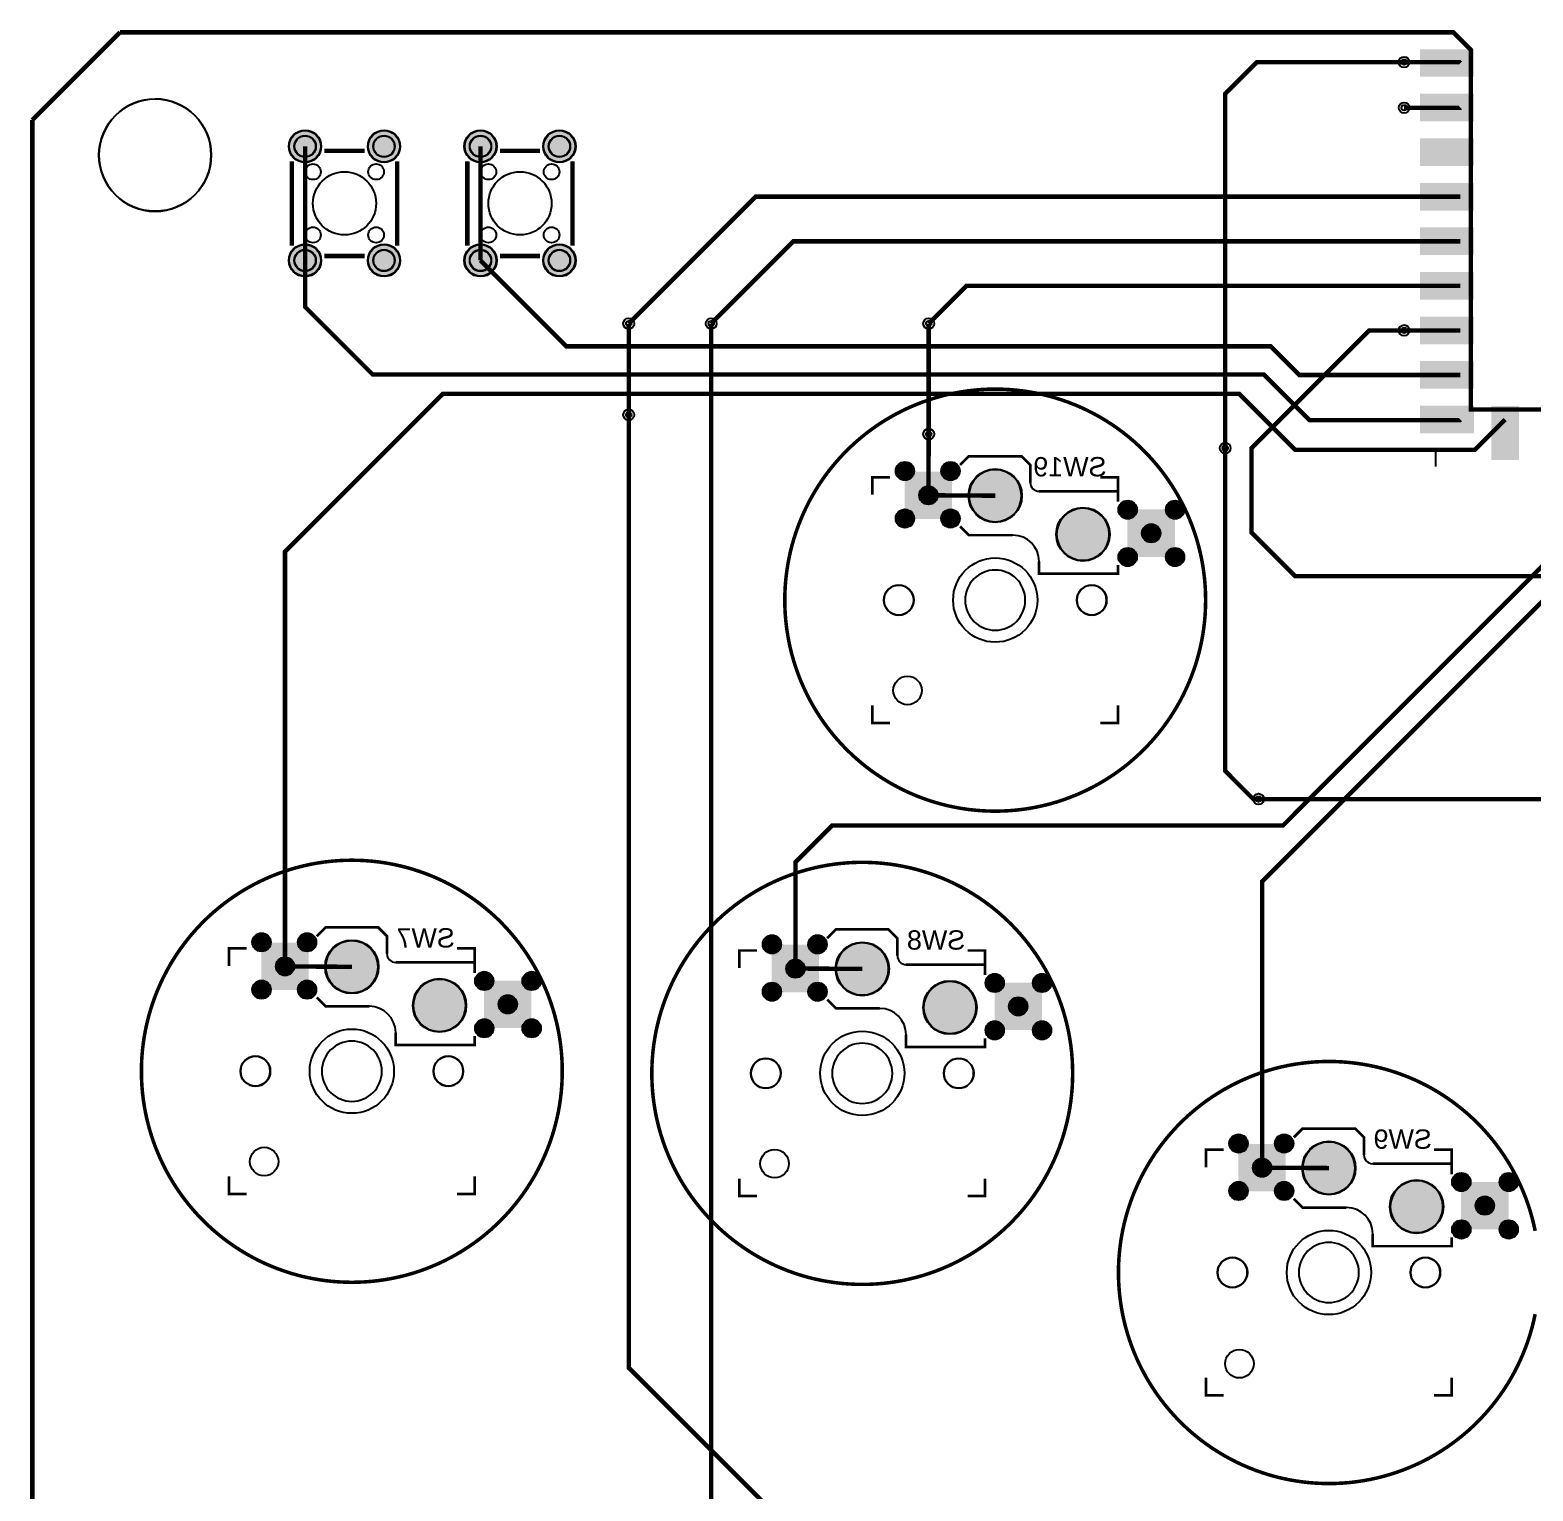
# Model space of a CAD drawing. Header units: millimetres. Extents: x 40 to 250, y -180 to -30.
# Drawn here: x 39.9 to 125.5, y -113.1 to -29.9 of the extents above; entities that cross this region are included whole.
import ezdxf

# ---------------------------------------------------------------- set-up
doc = ezdxf.new("R2010")
doc.units = ezdxf.units.MM
for name, color, linetype, true_color in [('BoardOutline', 7, 'Continuous', 0xff00ff), ('BottomLayer', 7, 'Continuous', 0x0000ff), ('BottomPasteMaskLayer', 7, 'Continuous', 0x800000), ('BottomSilkLayer', 7, 'Continuous', 0x808000), ('BottomSolderMaskLayer', 7, 'Continuous', 0xaa00ff), ('Hole', 7, 'Continuous', 0x222222), ('Multi-Layer', 7, 'Continuous', 0xc0c0c0), ('TopLayer', 7, 'Continuous', 0xff0000), ('TopPasteMaskLayer', 7, 'Continuous', 0x808080), ('TopSilkLayer', 7, 'Continuous', 0xffff00), ('TopSolderMaskLayer', 7, 'Continuous', 0x800080)]:
    doc.layers.add(name, color=color, linetype=linetype, true_color=true_color)
doc.styles.get("Standard").update_dxf_attribs({"font": 'arial.ttf'})

msp = doc.modelspace()

# ---------------------------------------------------------------- hatches: boundary and pattern name
at = {"layer": 'BottomLayer'}
for points in [[(92.381, -57.687), (89.781, -57.687), (89.781, -55.087), (92.381, -55.087)], [(105.081, -59.846), (102.481, -59.846), (102.481, -57.246), (105.081, -57.246)], [(55.707, -84.537), (53.107, -84.537), (53.107, -81.937), (55.707, -81.937)], [(84.802, -84.657), (82.202, -84.657), (82.202, -82.057), (84.802, -82.057)], [(68.406, -86.696), (65.807, -86.696), (65.807, -84.096), (68.406, -84.096)], [(97.501, -86.816), (94.902, -86.816), (94.902, -84.216), (97.501, -84.216)], [(111.402, -96.007), (108.801, -96.007), (108.801, -93.407), (111.402, -93.407)], [(124.101, -98.166), (121.501, -98.166), (121.501, -95.566), (124.101, -95.566)]]:
    msp.add_hatch(color=256, dxfattribs=at).paths.add_polyline_path(points)
at = {"layer": 'BottomPasteMaskLayer'}
for points in [[(92.381, -57.687), (89.781, -57.687), (89.781, -55.087), (92.381, -55.087)], [(105.081, -59.846), (102.481, -59.846), (102.481, -57.246), (105.081, -57.246)], [(55.707, -84.537), (53.107, -84.537), (53.107, -81.937), (55.707, -81.937)], [(84.802, -84.657), (82.202, -84.657), (82.202, -82.057), (84.802, -82.057)], [(68.406, -86.696), (65.807, -86.696), (65.807, -84.096), (68.406, -84.096)], [(97.501, -86.816), (94.902, -86.816), (94.902, -84.216), (97.501, -84.216)], [(111.402, -96.007), (108.801, -96.007), (108.801, -93.407), (111.402, -93.407)], [(124.101, -98.166), (121.501, -98.166), (121.501, -95.566), (124.101, -95.566)]]:
    msp.add_hatch(color=256, dxfattribs=at).paths.add_polyline_path(points)
at = {"layer": 'BottomSolderMaskLayer'}
for points in [[(54.625, -36.5, 1), (56.476, -36.5, 1)], [(59.125, -36.5, 1), (60.975, -36.5, 1)], [(64.625, -36.5, 1), (66.476, -36.5, 1)], [(69.125, -36.5, 1), (70.975, -36.5, 1)], [(54.625, -43, 1), (56.476, -43, 1)], [(59.125, -43, 1), (60.975, -43, 1)], [(64.625, -43, 1), (66.476, -43, 1)], [(69.125, -43, 1), (70.975, -43, 1)], [(89.216, -55.009, 1), (90.267, -55.009, 1)], [(91.816, -55.009, 1), (92.867, -55.009, 1)], [(92.432, -57.738), (89.731, -57.738), (89.731, -55.036), (92.432, -55.036)], [(93.366, -56.409, 1), (96.416, -56.409, 1)], [(90.556, -56.387, 1), (91.607, -56.387, 1)], [(89.216, -57.709, 1), (90.267, -57.709, 1)], [(91.816, -57.709, 1), (92.867, -57.709, 1)], [(98.366, -58.609, 1), (101.416, -58.609, 1)], [(101.916, -57.209, 1), (102.967, -57.209, 1)], [(105.132, -59.897), (102.431, -59.897), (102.431, -57.195), (105.132, -57.195)], [(104.616, -57.209, 1), (105.667, -57.209, 1)], [(103.256, -58.546, 1), (104.307, -58.546, 1)], [(101.916, -59.909, 1), (102.967, -59.909, 1)], [(104.616, -59.909, 1), (105.667, -59.909, 1)], [(52.541, -81.859, 1), (53.592, -81.859, 1)], [(55.141, -81.859, 1), (56.192, -81.859, 1)], [(55.757, -84.588), (53.056, -84.588), (53.056, -81.886), (55.757, -81.886)], [(56.691, -83.259, 1), (59.742, -83.259, 1)], [(81.636, -81.979, 1), (82.687, -81.979, 1)], [(84.852, -84.708), (82.151, -84.708), (82.151, -82.006), (84.852, -82.006)], [(84.236, -81.979, 1), (85.287, -81.979, 1)], [(85.786, -83.379, 1), (88.837, -83.379, 1)], [(53.881, -83.237, 1), (54.932, -83.237, 1)], [(82.976, -83.357, 1), (84.027, -83.357, 1)], [(61.691, -85.459, 1), (64.742, -85.459, 1)], [(65.241, -84.059, 1), (66.292, -84.059, 1)], [(67.941, -84.059, 1), (68.992, -84.059, 1)], [(94.336, -84.179, 1), (95.387, -84.179, 1)], [(97.036, -84.179, 1), (98.087, -84.179, 1)], [(52.541, -84.559, 1), (53.592, -84.559, 1)], [(55.141, -84.559, 1), (56.192, -84.559, 1)], [(68.457, -86.747), (65.756, -86.747), (65.756, -84.045), (68.457, -84.045)], [(81.636, -84.679, 1), (82.687, -84.679, 1)], [(84.236, -84.679, 1), (85.287, -84.679, 1)], [(90.786, -85.579, 1), (93.837, -85.579, 1)], [(97.552, -86.867), (94.851, -86.867), (94.851, -84.165), (97.552, -84.165)], [(66.581, -85.396, 1), (67.632, -85.396, 1)], [(95.676, -85.516, 1), (96.727, -85.516, 1)], [(65.241, -86.759, 1), (66.292, -86.759, 1)], [(67.941, -86.759, 1), (68.992, -86.759, 1)], [(94.336, -86.879, 1), (95.387, -86.879, 1)], [(97.036, -86.879, 1), (98.087, -86.879, 1)], [(108.236, -93.329, 1), (109.287, -93.329, 1)], [(111.452, -96.058), (108.751, -96.058), (108.751, -93.356), (111.452, -93.356)], [(110.836, -93.329, 1), (111.887, -93.329, 1)], [(112.386, -94.729, 1), (115.436, -94.729, 1)], [(109.576, -94.707, 1), (110.627, -94.707, 1)], [(120.936, -95.529, 1), (121.987, -95.529, 1)], [(123.636, -95.529, 1), (124.687, -95.529, 1)], [(108.236, -96.029, 1), (109.287, -96.029, 1)], [(110.836, -96.029, 1), (111.887, -96.029, 1)], [(117.386, -96.929, 1), (120.436, -96.929, 1)], [(124.152, -98.217), (121.451, -98.217), (121.451, -95.515), (124.152, -95.515)], [(122.276, -96.866, 1), (123.327, -96.866, 1)], [(120.936, -98.229, 1), (121.987, -98.229, 1)], [(123.636, -98.229, 1), (124.687, -98.229, 1)]]:
    msp.add_hatch(color=256, dxfattribs=at).paths.add_polyline_path(points)
at = {"layer": 'Multi-Layer'}
for points in [[(54.65, -36.5, 1), (56.45, -36.5, 1)], [(59.15, -36.5, 1), (60.95, -36.5, 1)], [(64.65, -36.5, 1), (66.45, -36.5, 1)], [(69.15, -36.5, 1), (70.95, -36.5, 1)], [(54.65, -43, 1), (56.45, -43, 1)], [(59.15, -43, 1), (60.95, -43, 1)], [(64.65, -43, 1), (66.45, -43, 1)], [(69.15, -43, 1), (70.95, -43, 1)]]:
    msp.add_hatch(color=256, dxfattribs=at).paths.add_polyline_path(points)
at = {"layer": 'TopLayer'}
for points in [[(119.15, -30.988), (122.174, -30.988), (122.174, -32.512), (119.15, -32.512)], [(119.15, -33.528), (122.174, -33.528), (122.174, -35.052), (119.15, -35.052)], [(119.15, -36.068), (122.174, -36.068), (122.174, -37.592), (119.15, -37.592)], [(119.15, -38.608), (122.174, -38.608), (122.174, -40.132), (119.15, -40.132)], [(119.15, -41.148), (122.174, -41.148), (122.174, -42.672), (119.15, -42.672)], [(119.15, -43.688), (122.174, -43.688), (122.174, -45.212), (119.15, -45.212)], [(119.15, -46.228), (122.174, -46.228), (122.174, -47.752), (119.15, -47.752)], [(119.15, -48.768), (122.174, -48.768), (122.174, -50.292), (119.15, -50.292)], [(119.15, -51.308), (122.174, -51.308), (122.174, -52.832), (119.15, -52.832)], [(123.19, -51.308), (124.714, -51.308), (124.714, -54.332), (123.19, -54.332)], [(92.381, -57.687), (89.781, -57.687), (89.781, -55.087), (92.381, -55.087)], [(105.081, -59.846), (102.481, -59.846), (102.481, -57.246), (105.081, -57.246)], [(55.707, -84.537), (53.107, -84.537), (53.107, -81.937), (55.707, -81.937)], [(84.802, -84.657), (82.202, -84.657), (82.202, -82.057), (84.802, -82.057)], [(68.407, -86.696), (65.807, -86.696), (65.807, -84.096), (68.407, -84.096)], [(97.502, -86.816), (94.902, -86.816), (94.902, -84.216), (97.502, -84.216)], [(111.402, -96.007), (108.802, -96.007), (108.802, -93.407), (111.402, -93.407)], [(124.101, -98.166), (121.502, -98.166), (121.502, -95.566), (124.101, -95.566)]]:
    msp.add_hatch(color=256, dxfattribs=at).paths.add_polyline_path(points)
at = {"layer": 'TopPasteMaskLayer'}
for points in [[(119.15, -30.988), (122.174, -30.988), (122.174, -32.512), (119.15, -32.512)], [(119.15, -33.528), (122.174, -33.528), (122.174, -35.052), (119.15, -35.052)], [(119.15, -36.068), (122.174, -36.068), (122.174, -37.592), (119.15, -37.592)], [(119.15, -38.608), (122.174, -38.608), (122.174, -40.132), (119.15, -40.132)], [(119.15, -41.148), (122.174, -41.148), (122.174, -42.672), (119.15, -42.672)], [(119.15, -43.688), (122.174, -43.688), (122.174, -45.212), (119.15, -45.212)], [(119.15, -46.228), (122.174, -46.228), (122.174, -47.752), (119.15, -47.752)], [(119.15, -48.768), (122.174, -48.768), (122.174, -50.292), (119.15, -50.292)], [(119.15, -51.308), (122.174, -51.308), (122.174, -52.832), (119.15, -52.832)], [(123.19, -51.308), (124.714, -51.308), (124.714, -54.332), (123.19, -54.332)], [(92.381, -57.687), (89.781, -57.687), (89.781, -55.087), (92.381, -55.087)], [(105.081, -59.846), (102.481, -59.846), (102.481, -57.246), (105.081, -57.246)], [(55.707, -84.537), (53.107, -84.537), (53.107, -81.937), (55.707, -81.937)], [(84.802, -84.657), (82.202, -84.657), (82.202, -82.057), (84.802, -82.057)], [(68.407, -86.696), (65.807, -86.696), (65.807, -84.096), (68.407, -84.096)], [(97.502, -86.816), (94.902, -86.816), (94.902, -84.216), (97.502, -84.216)], [(111.402, -96.007), (108.802, -96.007), (108.802, -93.407), (111.402, -93.407)], [(124.101, -98.166), (121.502, -98.166), (121.502, -95.566), (124.101, -95.566)]]:
    msp.add_hatch(color=256, dxfattribs=at).paths.add_polyline_path(points)
at = {"layer": 'TopSolderMaskLayer'}
for points in [[(119.112, -30.963), (122.187, -30.963), (122.187, -32.537), (119.112, -32.537)], [(119.112, -33.503), (122.187, -33.503), (122.187, -35.078), (119.112, -35.078)], [(54.625, -36.5, 1), (56.476, -36.5, 1)], [(59.125, -36.5, 1), (60.975, -36.5, 1)], [(64.625, -36.5, 1), (66.476, -36.5, 1)], [(69.125, -36.5, 1), (70.975, -36.5, 1)], [(119.112, -36.043), (122.187, -36.043), (122.187, -37.617), (119.112, -37.617)], [(119.112, -38.583), (122.187, -38.583), (122.187, -40.157), (119.112, -40.157)], [(119.112, -41.123), (122.187, -41.123), (122.187, -42.697), (119.112, -42.697)], [(54.625, -43, 1), (56.476, -43, 1)], [(59.125, -43, 1), (60.975, -43, 1)], [(64.625, -43, 1), (66.476, -43, 1)], [(69.125, -43, 1), (70.975, -43, 1)], [(119.112, -43.662), (122.187, -43.662), (122.187, -45.237), (119.112, -45.237)], [(119.112, -46.202), (122.187, -46.202), (122.187, -47.777), (119.112, -47.777)], [(119.112, -48.742), (122.187, -48.742), (122.187, -50.317), (119.112, -50.317)], [(119.112, -51.282), (122.187, -51.282), (122.187, -52.857), (119.112, -52.857)], [(123.165, -51.295), (124.74, -51.295), (124.74, -54.37), (123.165, -54.37)], [(89.216, -55.009, 1), (90.267, -55.009, 1)], [(91.816, -55.009, 1), (92.867, -55.009, 1)], [(92.432, -57.738), (89.731, -57.738), (89.731, -55.036), (92.432, -55.036)], [(93.366, -56.409, 1), (96.416, -56.409, 1)], [(90.556, -56.387, 1), (91.607, -56.387, 1)], [(89.216, -57.709, 1), (90.267, -57.709, 1)], [(91.816, -57.709, 1), (92.867, -57.709, 1)], [(98.366, -58.609, 1), (101.416, -58.609, 1)], [(101.916, -57.209, 1), (102.967, -57.209, 1)], [(105.132, -59.897), (102.431, -59.897), (102.431, -57.195), (105.132, -57.195)], [(104.616, -57.209, 1), (105.667, -57.209, 1)], [(103.256, -58.546, 1), (104.307, -58.546, 1)], [(101.916, -59.909, 1), (102.967, -59.909, 1)], [(104.616, -59.909, 1), (105.667, -59.909, 1)], [(52.541, -81.859, 1), (53.592, -81.859, 1)], [(55.141, -81.859, 1), (56.192, -81.859, 1)], [(55.757, -84.588), (53.056, -84.588), (53.056, -81.886), (55.757, -81.886)], [(56.691, -83.259, 1), (59.742, -83.259, 1)], [(81.636, -81.979, 1), (82.687, -81.979, 1)], [(84.852, -84.708), (82.151, -84.708), (82.151, -82.006), (84.852, -82.006)], [(84.236, -81.979, 1), (85.287, -81.979, 1)], [(85.786, -83.379, 1), (88.837, -83.379, 1)], [(53.881, -83.237, 1), (54.932, -83.237, 1)], [(82.976, -83.357, 1), (84.027, -83.357, 1)], [(61.691, -85.459, 1), (64.742, -85.459, 1)], [(65.241, -84.059, 1), (66.292, -84.059, 1)], [(67.941, -84.059, 1), (68.992, -84.059, 1)], [(94.336, -84.179, 1), (95.387, -84.179, 1)], [(97.036, -84.179, 1), (98.087, -84.179, 1)], [(52.541, -84.559, 1), (53.592, -84.559, 1)], [(55.141, -84.559, 1), (56.192, -84.559, 1)], [(68.457, -86.747), (65.756, -86.747), (65.756, -84.045), (68.457, -84.045)], [(81.636, -84.679, 1), (82.687, -84.679, 1)], [(84.236, -84.679, 1), (85.287, -84.679, 1)], [(90.786, -85.579, 1), (93.837, -85.579, 1)], [(97.552, -86.867), (94.851, -86.867), (94.851, -84.165), (97.552, -84.165)], [(66.581, -85.396, 1), (67.632, -85.396, 1)], [(95.676, -85.516, 1), (96.727, -85.516, 1)], [(65.241, -86.759, 1), (66.292, -86.759, 1)], [(67.941, -86.759, 1), (68.992, -86.759, 1)], [(94.336, -86.879, 1), (95.387, -86.879, 1)], [(97.036, -86.879, 1), (98.087, -86.879, 1)], [(108.236, -93.329, 1), (109.287, -93.329, 1)], [(111.452, -96.058), (108.751, -96.058), (108.751, -93.356), (111.452, -93.356)], [(110.836, -93.329, 1), (111.887, -93.329, 1)], [(112.386, -94.729, 1), (115.436, -94.729, 1)], [(109.576, -94.707, 1), (110.627, -94.707, 1)], [(120.936, -95.529, 1), (121.987, -95.529, 1)], [(123.636, -95.529, 1), (124.687, -95.529, 1)], [(108.236, -96.029, 1), (109.287, -96.029, 1)], [(110.836, -96.029, 1), (111.887, -96.029, 1)], [(117.386, -96.929, 1), (120.436, -96.929, 1)], [(124.152, -98.217), (121.451, -98.217), (121.451, -95.515), (124.152, -95.515)], [(122.276, -96.866, 1), (123.327, -96.866, 1)], [(120.936, -98.229, 1), (121.987, -98.229, 1)], [(123.636, -98.229, 1), (124.687, -98.229, 1)]]:
    msp.add_hatch(color=256, dxfattribs=at).paths.add_polyline_path(points)

# ---------------------------------------------------------------- linework, layer by layer
at = {"layer": 'BoardOutline', "const_width": 0.254}
for points in [[(40, -35), (45, -30)], [(45, -30), (121, -30), (122, -31), (122, -51.5), (136, -51.5), (136, -31), (137, -30), (183, -30)], [(40, -175), (40, -35)]]:
    msp.add_lwpolyline(points, dxfattribs=at)
at = {"layer": 'BottomLayer', "const_width": 0.254}
for points in [[(108, -53.7), (108, -33.5), (109.8, -31.7), (118.2, -31.7)], [(74, -51.8), (74, -46.6)], [(78.7, -46.6), (78.7, -134.866), (83.2, -139.366)], [(91.1, -46.6), (91.1, -52.9)], [(118.2, -46.99), (116.21, -46.99), (109.5, -53.7), (109.5, -58.5), (112, -61), (134.1, -61), (145.1, -50)], [(159, -73.7), (109.9, -73.7)]]:
    msp.add_lwpolyline(points, dxfattribs=at)
at = {"layer": 'BottomSilkLayer'}
for points, const_width in [([(92.891, -54.659), (93.391, -54.159), (96.391, -54.159), (96.891, -54.659), (96.891, -55.659)], 0.15), ([(101.891, -56.759), (101.891, -56.159), (97.391, -56.159)], 0.15), ([(92.517, -57.962), (92.517, -57.668), (92.332, -57.668)], 0.05), ([(92.891, -58.159), (93.391, -58.659), (95.891, -58.659)], 0.15), ([(102.268, -59.887), (102.268, -59.862), (102.364, -59.862), (102.367, -59.862)], 0.05), ([(97.391, -60.159), (97.391, -60.859), (101.891, -60.859), (101.891, -60.359)], 0.15), ([(56.216, -81.509), (56.716, -81.009), (59.716, -81.009), (60.216, -81.509), (60.216, -82.509)], 0.15), ([(85.311, -81.629), (85.811, -81.129), (88.811, -81.129), (89.311, -81.629), (89.311, -82.629)], 0.15), ([(65.216, -83.609), (65.216, -83.009), (60.716, -83.009)], 0.15), ([(94.311, -83.729), (94.311, -83.129), (89.811, -83.129)], 0.15), ([(55.842, -84.812), (55.842, -84.611), (55.796, -84.611)], 0.05), ([(84.937, -84.932), (84.937, -84.731), (84.891, -84.731)], 0.05), ([(56.216, -85.009), (56.716, -85.509), (59.216, -85.509)], 0.15), ([(85.311, -85.129), (85.811, -85.629), (88.311, -85.629)], 0.15), ([(60.716, -87.009), (60.716, -87.709), (65.216, -87.709), (65.216, -87.209)], 0.15), ([(65.593, -86.737), (65.593, -86.712), (65.689, -86.712), (65.692, -86.712)], 0.05), ([(89.811, -87.129), (89.811, -87.829), (94.311, -87.829), (94.311, -87.329)], 0.15), ([(94.688, -86.857), (94.688, -86.832), (94.784, -86.832), (94.787, -86.832)], 0.05), ([(111.911, -92.979), (112.411, -92.479), (115.411, -92.479), (115.911, -92.979), (115.911, -93.979)], 0.15), ([(120.911, -95.079), (120.911, -94.479), (116.411, -94.479)], 0.15), ([(111.537, -96.282), (111.537, -96.081), (111.491, -96.081)], 0.05), ([(111.911, -96.479), (112.411, -96.979), (114.911, -96.979)], 0.15), ([(116.411, -98.479), (116.411, -99.179), (120.911, -99.179), (120.911, -98.679)], 0.15), ([(121.288, -98.207), (121.288, -98.182), (121.384, -98.182), (121.387, -98.182)], 0.05)]:
    msp.add_lwpolyline(points, dxfattribs=dict(at, const_width=const_width))
for centre, radius, start, end in [((47, -37.004), 3.2, 0.07049, 359.92951), ((94.891, -56.411), 1.5, 0.06792, 359.93208), ((97.391, -55.659), 0.5, 180, 270), ((99.891, -58.611), 1.5, 0.07277, 359.92723), ((95.891, -60.159), 1.5, 0, 90), ((94.891, -62.361), 1.715, 0.06791, 359.93209), ((89.391, -62.361), 0.851, 0.14538, 359.85462), ((100.391, -62.361), 0.851, 0.14538, 359.85462), ((58.216, -83.261), 1.5, 0.06792, 359.93208), ((87.311, -83.381), 1.5, 0.06792, 359.93208), ((60.716, -82.509), 0.5, 180, 270), ((89.811, -82.629), 0.5, 180, 270), ((63.216, -85.461), 1.5, 0.07277, 359.92723), ((92.311, -85.581), 1.5, 0.07277, 359.92723), ((59.216, -87.009), 1.5, 0, 90), ((88.311, -87.129), 1.5, 360, 90), ((58.216, -89.211), 1.715, 0.06791, 359.93209), ((87.311, -89.331), 1.715, 0.06791, 359.93209), ((52.716, -89.211), 0.851, 0.14538, 359.85462), ((63.716, -89.211), 0.851, 0.14538, 359.85462), ((81.811, -89.331), 0.851, 0.14538, 359.85462), ((92.811, -89.331), 0.851, 0.14538, 359.85462), ((113.911, -94.731), 1.5, 0.06792, 359.93208), ((116.411, -93.979), 0.5, 180, 270), ((118.911, -96.931), 1.5, 0.07277, 359.92723), ((114.911, -98.479), 1.5, 360, 90), ((113.911, -100.681), 1.715, 0.06791, 359.93209), ((108.411, -100.681), 0.851, 0.14538, 359.85462), ((119.411, -100.681), 0.851, 0.14538, 359.85462)]:
    msp.add_arc(centre, radius, start, end, dxfattribs=at)
at = {"layer": 'BottomSolderMaskLayer'}
for centre, radius in [((55.55, -36.5), 0.925), ((55.55, -36.5), 0.617), ((60.05, -36.5), 0.925), ((60.05, -36.5), 0.617), ((65.55, -36.5), 0.925), ((65.55, -36.5), 0.617), ((70.05, -36.5), 0.925), ((70.05, -36.5), 0.617), ((55.55, -43), 0.925), ((55.55, -43), 0.617), ((60.05, -43), 0.925), ((60.05, -43), 0.617), ((65.55, -43), 0.925), ((65.55, -43), 0.617), ((70.05, -43), 0.925), ((70.05, -43), 0.617), ((89.741, -55.009), 0.525), ((89.742, -55.009), 0.263), ((92.341, -55.009), 0.525), ((92.342, -55.009), 0.263), ((94.892, -56.409), 1.525), ((94.891, -56.409), 1.525), ((91.082, -56.387), 0.525), ((91.082, -56.387), 0.263), ((89.741, -57.709), 0.525), ((92.341, -57.709), 0.525), ((99.892, -58.609), 1.525), ((99.891, -58.609), 1.525), ((102.441, -57.209), 0.525), ((102.442, -57.209), 0.263), ((105.141, -57.209), 0.525), ((105.142, -57.209), 0.263), ((89.742, -57.709), 0.263), ((92.342, -57.709), 0.263), ((103.781, -58.546), 0.525), ((103.782, -58.546), 0.263), ((102.441, -59.909), 0.525), ((102.442, -59.909), 0.263), ((105.141, -59.909), 0.525), ((105.142, -59.909), 0.263), ((53.067, -81.859), 0.525), ((55.666, -81.859), 0.525), ((53.067, -81.859), 0.263), ((55.667, -81.859), 0.263), ((58.217, -83.259), 1.525), ((58.216, -83.259), 1.525), ((82.162, -81.979), 0.525), ((82.162, -81.979), 0.263), ((84.761, -81.979), 0.525), ((84.762, -81.979), 0.263), ((87.312, -83.379), 1.525), ((87.311, -83.379), 1.525), ((54.407, -83.237), 0.525), ((54.407, -83.237), 0.263), ((83.502, -83.357), 0.525), ((83.502, -83.357), 0.263), ((63.217, -85.459), 1.525), ((63.216, -85.459), 1.525), ((65.767, -84.059), 0.525), ((65.767, -84.059), 0.263), ((68.466, -84.059), 0.525), ((68.467, -84.059), 0.263), ((94.862, -84.179), 0.525), ((94.862, -84.179), 0.263), ((97.561, -84.179), 0.525), ((97.562, -84.179), 0.263), ((53.067, -84.559), 0.525), ((53.067, -84.559), 0.263), ((55.666, -84.559), 0.525), ((55.667, -84.559), 0.263), ((82.162, -84.679), 0.525), ((82.162, -84.679), 0.263), ((84.761, -84.679), 0.525), ((84.762, -84.679), 0.263), ((92.312, -85.579), 1.525), ((92.311, -85.579), 1.525), ((67.106, -85.396), 0.525), ((67.107, -85.396), 0.263), ((96.201, -85.516), 0.525), ((96.202, -85.516), 0.263), ((65.767, -86.759), 0.525), ((65.767, -86.759), 0.263), ((68.466, -86.759), 0.525), ((68.467, -86.759), 0.263), ((94.862, -86.879), 0.525), ((97.561, -86.879), 0.525), ((94.862, -86.879), 0.263), ((97.562, -86.879), 0.263), ((108.761, -93.329), 0.525), ((108.762, -93.329), 0.263), ((111.361, -93.329), 0.525), ((111.362, -93.329), 0.263), ((113.912, -94.729), 1.525), ((113.911, -94.729), 1.525), ((110.102, -94.707), 0.525), ((110.102, -94.707), 0.263), ((121.462, -95.529), 0.525), ((124.161, -95.529), 0.525), ((108.761, -96.029), 0.525), ((108.762, -96.029), 0.263), ((111.361, -96.029), 0.525), ((111.362, -96.029), 0.263), ((118.912, -96.929), 1.525), ((118.911, -96.929), 1.525), ((121.462, -95.529), 0.263), ((124.162, -95.529), 0.263), ((122.801, -96.866), 0.525), ((122.802, -96.866), 0.263), ((121.462, -98.229), 0.525), ((121.462, -98.229), 0.263), ((124.161, -98.229), 0.525), ((124.162, -98.229), 0.263)]:
    msp.add_circle(centre, radius, dxfattribs=at)
for centre, radius, start, end in [((47, -37.004), 3.2, 0.07049, 359.92951), ((94.891, -56.411), 1.5, 0.06792, 359.93208), ((99.891, -58.611), 1.5, 0.07277, 359.92723), ((94.891, -62.361), 1.715, 0.06791, 359.93209), ((89.391, -62.361), 0.851, 0.14538, 359.85462), ((100.391, -62.361), 0.851, 0.14538, 359.85462), ((58.216, -83.261), 1.5, 0.06792, 359.93208), ((87.311, -83.381), 1.5, 0.06792, 359.93208), ((63.216, -85.461), 1.5, 0.07277, 359.92723), ((92.311, -85.581), 1.5, 0.07277, 359.92723), ((58.216, -89.211), 1.715, 0.06791, 359.93209), ((87.311, -89.331), 1.715, 0.06791, 359.93209), ((52.716, -89.211), 0.851, 0.14538, 359.85462), ((63.716, -89.211), 0.851, 0.14538, 359.85462), ((81.811, -89.331), 0.851, 0.14538, 359.85462), ((92.811, -89.331), 0.851, 0.14538, 359.85462), ((113.911, -94.731), 1.5, 0.06792, 359.93208), ((118.911, -96.931), 1.5, 0.07277, 359.92723), ((113.911, -100.681), 1.715, 0.06791, 359.93209), ((108.411, -100.681), 0.851, 0.14538, 359.85462), ((119.411, -100.681), 0.851, 0.14538, 359.85462)]:
    msp.add_arc(centre, radius, start, end, dxfattribs=at)
at = {"layer": 'Hole'}
for centre, radius in [((118.2, -31.7), 0.155), ((47, -37), 3.2), ((118.2, -34.3), 0.152), ((74, -46.6), 0.155), ((78.7, -46.6), 0.155), ((91.1, -46.6), 0.155), ((118.2, -46.99), 0.155), ((74, -51.8), 0.155), ((91.1, -52.9), 0.155), ((108, -53.7), 0.155), ((94.892, -62.359), 2.4), ((89.392, -62.359), 0.851), ((100.392, -62.359), 0.851), ((89.892, -67.509), 0.812), ((109.9, -73.7), 0.155), ((58.217, -89.209), 2.4), ((87.312, -89.329), 2.4), ((52.717, -89.209), 0.851), ((63.717, -89.209), 0.851), ((81.812, -89.329), 0.851), ((92.812, -89.329), 0.851), ((53.217, -94.359), 0.812), ((82.312, -94.479), 0.812), ((113.912, -100.679), 2.4), ((108.412, -100.679), 0.851), ((119.412, -100.679), 0.851), ((108.812, -105.879), 0.812)]:
    msp.add_circle(centre, radius, dxfattribs=at)
at = {"layer": 'Multi-Layer'}
for centre, radius in [((118.2, -31.7), 0.31), ((47, -37), 3.2), ((118.2, -34.3), 0.305), ((55.55, -36.5), 0.9), ((55.55, -36.5), 0.6), ((60.05, -36.5), 0.9), ((60.05, -36.5), 0.6), ((65.55, -36.5), 0.9), ((65.55, -36.5), 0.6), ((70.05, -36.5), 0.9), ((70.05, -36.5), 0.6), ((55.55, -43), 0.9), ((55.55, -43), 0.6), ((60.05, -43), 0.9), ((60.05, -43), 0.6), ((65.55, -43), 0.9), ((65.55, -43), 0.6), ((70.05, -43), 0.9), ((70.05, -43), 0.6), ((74, -46.6), 0.31), ((78.7, -46.6), 0.31), ((91.1, -46.6), 0.31), ((118.2, -46.99), 0.31), ((74, -51.8), 0.31), ((91.1, -52.9), 0.31), ((108, -53.7), 0.31), ((89.741, -55.009), 0.5), ((89.742, -55.009), 0.25), ((92.341, -55.009), 0.5), ((92.342, -55.009), 0.25), ((94.891, -56.409), 1.5), ((94.892, -56.409), 1.5), ((91.082, -56.387), 0.5), ((91.082, -56.387), 0.25), ((89.741, -57.709), 0.5), ((92.341, -57.709), 0.5), ((99.891, -58.609), 1.5), ((99.892, -58.609), 1.5), ((102.441, -57.209), 0.5), ((102.442, -57.209), 0.25), ((105.141, -57.209), 0.5), ((105.142, -57.209), 0.25), ((89.742, -57.709), 0.25), ((92.342, -57.709), 0.25), ((103.781, -58.546), 0.5), ((103.782, -58.546), 0.25), ((94.892, -62.359), 2.4), ((102.441, -59.909), 0.5), ((102.442, -59.909), 0.25), ((105.141, -59.909), 0.5), ((105.142, -59.909), 0.25), ((89.392, -62.359), 0.851), ((100.392, -62.359), 0.851), ((89.892, -67.509), 0.812), ((109.9, -73.7), 0.31), ((53.067, -81.859), 0.5), ((55.666, -81.859), 0.5), ((53.067, -81.859), 0.25), ((55.667, -81.859), 0.25), ((58.216, -83.259), 1.5), ((58.217, -83.259), 1.5), ((82.162, -81.979), 0.5), ((82.162, -81.979), 0.25), ((84.761, -81.979), 0.5), ((84.762, -81.979), 0.25), ((87.311, -83.379), 1.5), ((87.312, -83.379), 1.5), ((54.407, -83.237), 0.5), ((54.407, -83.237), 0.25), ((83.502, -83.357), 0.5), ((65.767, -84.059), 0.5), ((65.767, -84.059), 0.25), ((68.466, -84.059), 0.5), ((68.467, -84.059), 0.25), ((83.502, -83.357), 0.25), ((94.862, -84.179), 0.5), ((94.862, -84.179), 0.25), ((97.561, -84.179), 0.5), ((97.562, -84.179), 0.25), ((53.067, -84.559), 0.5), ((53.067, -84.559), 0.25), ((55.666, -84.559), 0.5), ((55.667, -84.559), 0.25), ((63.216, -85.459), 1.5), ((63.217, -85.459), 1.5), ((82.162, -84.679), 0.5), ((82.162, -84.679), 0.25), ((84.761, -84.679), 0.5), ((84.762, -84.679), 0.25), ((92.311, -85.579), 1.5), ((92.312, -85.579), 1.5), ((67.106, -85.396), 0.5), ((67.107, -85.396), 0.25), ((96.201, -85.516), 0.5), ((96.202, -85.516), 0.25), ((65.767, -86.759), 0.5), ((65.767, -86.759), 0.25), ((68.466, -86.759), 0.5), ((68.467, -86.759), 0.25), ((94.862, -86.879), 0.5), ((97.561, -86.879), 0.5), ((58.217, -89.209), 2.4), ((87.312, -89.329), 2.4), ((94.862, -86.879), 0.25), ((97.562, -86.879), 0.25), ((52.717, -89.209), 0.851), ((63.717, -89.209), 0.851), ((81.812, -89.329), 0.851), ((92.812, -89.329), 0.851), ((108.761, -93.329), 0.5), ((108.762, -93.329), 0.25), ((111.361, -93.329), 0.5), ((111.362, -93.329), 0.25), ((113.911, -94.729), 1.5), ((113.912, -94.729), 1.5), ((53.217, -94.359), 0.812), ((82.312, -94.479), 0.812), ((110.102, -94.707), 0.5), ((110.102, -94.707), 0.25), ((121.462, -95.529), 0.5), ((124.161, -95.529), 0.5), ((108.761, -96.029), 0.5), ((108.762, -96.029), 0.25), ((111.361, -96.029), 0.5), ((111.362, -96.029), 0.25), ((118.911, -96.929), 1.5), ((118.912, -96.929), 1.5), ((121.462, -95.529), 0.25), ((124.162, -95.529), 0.25), ((122.801, -96.866), 0.5), ((122.802, -96.866), 0.25), ((113.912, -100.679), 2.4), ((121.462, -98.229), 0.5), ((121.462, -98.229), 0.25), ((124.161, -98.229), 0.5), ((124.162, -98.229), 0.25), ((108.412, -100.679), 0.851), ((119.412, -100.679), 0.851), ((108.812, -105.879), 0.812)]:
    msp.add_circle(centre, radius, dxfattribs=at)
at = {"layer": 'TopLayer', "const_width": 0.254}
for points in [[(118.2, -31.7), (121.362, -31.7), (121.412, -31.75)], [(121.412, -34.29), (121.402, -34.3), (118.2, -34.3)], [(55.55, -36.5), (55.55, -43)], [(65.55, -43), (65.55, -36.5)], [(121.412, -39.37), (81.23, -39.37), (74, -46.6)], [(121.412, -41.91), (83.39, -41.91), (78.7, -46.6)], [(55.55, -43), (55.55, -45.65), (59.4, -49.5), (110.2, -49.5), (112.8, -52.1), (121.382, -52.1), (121.412, -52.07)], [(121.412, -49.53), (112.23, -49.53), (110.6, -47.9), (70.45, -47.9), (65.55, -43)], [(121.412, -44.45), (93.25, -44.45), (91.1, -46.6)], [(121.412, -46.99), (118.2, -46.99)], [(54.407, -83.237), (54.407, -59.593), (63.4, -50.6), (108.8, -50.6), (112, -53.8), (122.222, -53.8), (123.952, -52.07)], [(125.1, -132.578), (100.478, -132.578), (74, -106.1), (74, -51.8)], [(83.502, -83.357), (83.502, -77.298), (85.6, -75.2), (111.3, -75.2), (126.5, -60), (126.492, -52.07)], [(110.102, -94.707), (110.102, -78.398), (129.1, -59.4), (129.1, -52.137), (129.032, -52.07)], [(91.1, -52.9), (91.082, -56.387)], [(109.9, -73.7), (109.6, -73.7), (108, -72.1), (108, -53.7)], [(91.082, -56.387), (94.891, -56.409)], [(54.407, -83.237), (58.216, -83.259)], [(83.502, -83.357), (87.311, -83.379)], [(110.102, -94.707), (113.911, -94.729)]]:
    msp.add_lwpolyline(points, dxfattribs=at)
at = {"layer": 'TopSilkLayer'}
for points, const_width in [([(56.653, -36.75), (58.947, -36.75)], 0.254), ([(66.653, -36.75), (68.947, -36.75)], 0.254), ([(54.8, -42.154), (54.8, -37.346)], 0.254), ([(60.8, -37.346), (60.8, -42.154)], 0.254), ([(64.8, -42.154), (64.8, -37.346)], 0.254), ([(70.8, -37.346), (70.8, -42.154)], 0.254), ([(58.947, -42.75), (56.653, -42.75)], 0.254), ([(68.947, -42.75), (66.653, -42.75)], 0.254), ([(120, -54.75), (120, -53.75), (119, -53.75)], 0.12), ([(87.891, -56.359), (87.891, -55.359), (88.891, -55.359)], 0.15), ([(100.891, -55.359), (101.891, -55.359), (101.891, -56.359)], 0.15), ([(88.891, -69.359), (87.891, -69.359), (87.891, -68.359)], 0.15), ([(100.891, -69.359), (101.891, -69.359), (101.891, -68.359)], 0.15), ([(51.216, -83.209), (51.216, -82.209), (52.216, -82.209)], 0.15), ([(64.216, -82.209), (65.216, -82.209), (65.216, -83.209)], 0.15), ([(80.311, -83.329), (80.311, -82.329), (81.311, -82.329)], 0.15), ([(93.311, -82.329), (94.311, -82.329), (94.311, -83.329)], 0.15), ([(125.669, -103.054), (125.586, -103.438), (125.49, -103.819), (125.382, -104.196), (125.262, -104.568), (125.129, -104.936), (124.986, -105.299), (124.831, -105.656), (124.664, -106.008), (124.487, -106.355), (124.298, -106.695), (124.099, -107.029), (123.888, -107.356), (123.667, -107.677), (123.436, -107.99), (123.195, -108.296), (122.943, -108.595), (122.682, -108.885), (122.41, -109.167), (122.129, -109.441), (121.839, -109.706), (121.54, -109.962), (121.231, -110.209), (120.913, -110.446), (120.587, -110.673), (120.251, -110.89), (119.908, -111.097), (119.557, -111.292), (119.202, -111.475), (118.842, -111.645), (118.479, -111.802), (118.111, -111.947), (117.741, -112.079), (117.366, -112.199), (116.99, -112.306), (116.61, -112.4), (116.229, -112.482), (115.845, -112.551), (115.46, -112.608), (115.074, -112.652), (114.687, -112.683), (114.298, -112.702), (113.91, -112.708), (113.522, -112.702), (113.134, -112.683), (112.747, -112.652), (112.36, -112.608), (111.975, -112.551), (111.592, -112.482), (111.21, -112.4), (110.831, -112.306), (110.454, -112.199), (110.08, -112.079), (109.709, -111.947), (109.342, -111.802), (108.978, -111.645), (108.618, -111.475), (108.263, -111.292), (107.913, -111.097), (107.569, -110.89), (107.234, -110.673), (106.907, -110.446), (106.59, -110.209), (106.281, -109.962), (105.981, -109.706), (105.691, -109.441), (105.41, -109.167), (105.139, -108.885), (104.878, -108.595), (104.626, -108.296), (104.385, -107.99), (104.153, -107.677), (103.932, -107.356), (103.722, -107.029), (103.522, -106.695), (103.334, -106.355), (103.156, -106.008), (102.99, -105.656), (102.835, -105.299), (102.691, -104.936), (102.559, -104.568), (102.439, -104.196), (102.331, -103.819), (102.235, -103.438), (102.151, -103.054), (102.08, -102.666), (102.021, -102.274), (101.975, -101.88), (101.942, -101.483), (101.922, -101.083), (101.916, -100.681), (101.922, -100.279), (101.942, -99.88), (101.975, -99.483), (102.021, -99.088), (102.08, -98.697), (102.151, -98.308), (102.235, -97.924), (102.331, -97.543), (102.439, -97.166), (102.559, -96.794), (102.691, -96.426), (102.835, -96.064), (102.99, -95.706), (103.156, -95.354), (103.334, -95.008), (103.522, -94.668), (103.722, -94.334), (103.932, -94.006), (104.153, -93.686), (104.385, -93.372), (104.626, -93.066), (104.878, -92.768), (105.139, -92.477), (105.41, -92.195), (105.691, -91.921), (105.981, -91.656), (106.281, -91.4), (106.59, -91.153), (106.907, -90.916), (107.234, -90.689), (107.569, -90.472), (107.913, -90.265), (108.263, -90.07), (108.618, -89.888), (108.978, -89.718), (109.342, -89.56), (109.709, -89.416), (110.08, -89.283), (110.454, -89.164), (110.831, -89.057), (111.21, -88.962), (111.592, -88.881), (111.975, -88.811), (112.36, -88.755), (112.747, -88.711), (113.134, -88.679), (113.522, -88.66), (113.91, -88.654), (114.298, -88.66), (114.687, -88.679), (115.074, -88.711), (115.46, -88.755), (115.845, -88.811), (116.229, -88.881), (116.61, -88.962), (116.99, -89.057), (117.366, -89.164), (117.741, -89.283), (118.111, -89.416), (118.479, -89.56), (118.842, -89.718), (119.202, -89.888), (119.202, -89.888), (119.557, -90.07), (119.908, -90.265), (120.251, -90.472), (120.587, -90.689), (120.913, -90.916), (121.231, -91.153), (121.54, -91.4), (121.839, -91.656), (122.129, -91.921), (122.41, -92.195), (122.682, -92.477), (122.943, -92.768), (123.195, -93.066), (123.436, -93.372), (123.667, -93.686), (123.888, -94.006), (124.099, -94.334), (124.298, -94.668), (124.487, -95.008), (124.664, -95.354), (124.831, -95.706), (124.986, -96.064), (125.129, -96.426), (125.262, -96.794), (125.382, -97.166), (125.49, -97.543), (125.586, -97.924), (125.669, -98.308)], 0.2), ([(106.911, -94.679), (106.911, -93.679), (107.911, -93.679)], 0.15), ([(119.911, -93.679), (120.911, -93.679), (120.911, -94.679)], 0.15), ([(52.216, -96.209), (51.216, -96.209), (51.216, -95.209)], 0.15), ([(64.216, -96.209), (65.216, -96.209), (65.216, -95.209)], 0.15), ([(81.311, -96.329), (80.311, -96.329), (80.311, -95.329)], 0.15), ([(93.311, -96.329), (94.311, -96.329), (94.311, -95.329)], 0.15), ([(107.911, -107.679), (106.911, -107.679), (106.911, -106.679)], 0.15), ([(119.911, -107.679), (120.911, -107.679), (120.911, -106.679)], 0.15)]:
    msp.add_lwpolyline(points, dxfattribs=dict(at, const_width=const_width))
at = {"layer": 'TopSilkLayer', "const_width": 0.2}
for points in [[(100.182, -51.568), (100.537, -51.75), (100.888, -51.946), (101.231, -52.152), (101.567, -52.369), (101.893, -52.597), (102.211, -52.834), (102.52, -53.08), (102.819, -53.336), (103.109, -53.601), (103.39, -53.875), (103.662, -54.157), (103.923, -54.448), (104.175, -54.746), (104.416, -55.052), (104.647, -55.366), (104.868, -55.686), (105.078, -56.014), (105.278, -56.348), (105.466, -56.688), (105.644, -57.034), (105.811, -57.386), (105.966, -57.744), (106.109, -58.107), (106.241, -58.474), (106.362, -58.846), (106.47, -59.223), (106.566, -59.604), (106.649, -59.988), (106.721, -60.377), (106.779, -60.768), (106.825, -61.163), (106.858, -61.56), (106.878, -61.959), (106.885, -62.361), (106.878, -62.763), (106.858, -63.163), (106.825, -63.56), (106.779, -63.954), (106.721, -64.346), (106.649, -64.734), (106.566, -65.118), (106.47, -65.499), (106.362, -65.876), (106.241, -66.248), (106.109, -66.616), (105.966, -66.979), (105.811, -67.336), (105.644, -67.688), (105.466, -68.035), (105.278, -68.375), (105.078, -68.709), (104.868, -69.036), (104.647, -69.357), (104.416, -69.67), (104.175, -69.977), (103.923, -70.275), (103.662, -70.565), (103.39, -70.847), (103.109, -71.121), (102.819, -71.386), (102.52, -71.642), (102.211, -71.889), (101.893, -72.126), (101.567, -72.353), (101.231, -72.57), (100.888, -72.777), (100.537, -72.972), (100.182, -73.155), (99.822, -73.325), (99.459, -73.482), (99.091, -73.627), (98.72, -73.759), (98.346, -73.879), (97.97, -73.986), (97.59, -74.08), (97.208, -74.162), (96.825, -74.231), (96.44, -74.288), (96.053, -74.332), (95.666, -74.363), (95.278, -74.382), (94.89, -74.388), (94.502, -74.382), (94.114, -74.363), (93.727, -74.332), (93.34, -74.288), (92.955, -74.231), (92.572, -74.162), (92.19, -74.08), (91.811, -73.986), (91.434, -73.879), (91.06, -73.759), (90.689, -73.627), (90.321, -73.482), (89.958, -73.325), (89.598, -73.155), (89.243, -72.972), (88.893, -72.777), (88.549, -72.57), (88.214, -72.353), (87.887, -72.126), (87.57, -71.889), (87.261, -71.642), (86.961, -71.386), (86.671, -71.121), (86.39, -70.847), (86.119, -70.565), (85.857, -70.275), (85.606, -69.977), (85.364, -69.67), (85.133, -69.357), (84.912, -69.036), (84.702, -68.709), (84.502, -68.375), (84.314, -68.035), (84.136, -67.688), (83.97, -67.336), (83.814, -66.979), (83.671, -66.616), (83.539, -66.248), (83.419, -65.876), (83.31, -65.499), (83.214, -65.118), (83.131, -64.734), (83.06, -64.346), (83.001, -63.954), (82.955, -63.56), (82.922, -63.163), (82.902, -62.763), (82.895, -62.361), (82.902, -61.959), (82.922, -61.56), (82.955, -61.163), (83.001, -60.768), (83.06, -60.377), (83.131, -59.988), (83.214, -59.604), (83.31, -59.223), (83.419, -58.846), (83.539, -58.474), (83.671, -58.107), (83.814, -57.744), (83.97, -57.386), (84.136, -57.034), (84.314, -56.688), (84.502, -56.348), (84.702, -56.014), (84.912, -55.686), (85.133, -55.366), (85.364, -55.052), (85.606, -54.746), (85.857, -54.448), (86.119, -54.157), (86.39, -53.875), (86.671, -53.601), (86.961, -53.336), (87.261, -53.08), (87.57, -52.834), (87.887, -52.597), (88.214, -52.369), (88.549, -52.152), (88.893, -51.946), (89.243, -51.75), (89.598, -51.568), (89.958, -51.398), (90.321, -51.24), (90.689, -51.096), (91.06, -50.964), (91.434, -50.844), (91.811, -50.737), (92.19, -50.642), (92.572, -50.561), (92.955, -50.491), (93.34, -50.435), (93.727, -50.391), (94.114, -50.359), (94.502, -50.34), (94.89, -50.334), (95.278, -50.34), (95.666, -50.359), (96.053, -50.391), (96.44, -50.435), (96.825, -50.491), (97.208, -50.561), (97.59, -50.642), (97.97, -50.737), (98.346, -50.844), (98.72, -50.964), (99.091, -51.096), (99.459, -51.24), (99.822, -51.398), (100.182, -51.568)], [(63.507, -78.418), (63.862, -78.6), (64.213, -78.796), (64.556, -79.002), (64.892, -79.219), (65.218, -79.447), (65.536, -79.684), (65.845, -79.93), (66.144, -80.186), (66.435, -80.451), (66.715, -80.725), (66.987, -81.007), (67.248, -81.298), (67.5, -81.596), (67.741, -81.902), (67.973, -82.216), (68.193, -82.536), (68.404, -82.864), (68.603, -83.198), (68.792, -83.538), (68.969, -83.884), (69.136, -84.236), (69.291, -84.594), (69.435, -84.957), (69.567, -85.324), (69.687, -85.696), (69.795, -86.073), (69.891, -86.454), (69.975, -86.838), (70.046, -87.227), (70.105, -87.618), (70.151, -88.013), (70.184, -88.41), (70.203, -88.809), (70.21, -89.211), (70.203, -89.613), (70.184, -90.013), (70.151, -90.41), (70.105, -90.804), (70.046, -91.196), (69.975, -91.584), (69.891, -91.969), (69.795, -92.35), (69.687, -92.726), (69.567, -93.098), (69.435, -93.466), (69.291, -93.829), (69.136, -94.186), (68.969, -94.538), (68.792, -94.885), (68.603, -95.225), (68.404, -95.559), (68.193, -95.886), (67.973, -96.207), (67.741, -96.52), (67.5, -96.827), (67.248, -97.125), (66.987, -97.415), (66.715, -97.697), (66.435, -97.971), (66.144, -98.236), (65.845, -98.492), (65.536, -98.739), (65.218, -98.976), (64.892, -99.203), (64.556, -99.42), (64.213, -99.627), (63.862, -99.822), (63.507, -100.005), (63.148, -100.175), (62.784, -100.332), (62.417, -100.477), (62.046, -100.609), (61.672, -100.729), (61.295, -100.836), (60.915, -100.93), (60.534, -101.012), (60.15, -101.081), (59.765, -101.138), (59.379, -101.182), (58.992, -101.213), (58.603, -101.232), (58.215, -101.239), (57.827, -101.232), (57.439, -101.213), (57.052, -101.182), (56.665, -101.138), (56.28, -101.081), (55.897, -101.012), (55.515, -100.93), (55.136, -100.836), (54.759, -100.729), (54.385, -100.609), (54.014, -100.477), (53.647, -100.332), (53.283, -100.175), (52.923, -100.005), (52.568, -99.822), (52.218, -99.627), (51.874, -99.42), (51.539, -99.203), (51.213, -98.976), (50.895, -98.739), (50.586, -98.492), (50.286, -98.236), (49.996, -97.971), (49.715, -97.697), (49.444, -97.415), (49.183, -97.125), (48.931, -96.827), (48.69, -96.52), (48.458, -96.207), (48.237, -95.886), (48.027, -95.559), (47.827, -95.225), (47.639, -94.885), (47.461, -94.538), (47.295, -94.186), (47.14, -93.829), (46.996, -93.466), (46.864, -93.098), (46.744, -92.726), (46.636, -92.35), (46.54, -91.969), (46.456, -91.584), (46.385, -91.196), (46.326, -90.804), (46.28, -90.41), (46.247, -90.013), (46.227, -89.613), (46.221, -89.211), (46.227, -88.809), (46.247, -88.41), (46.28, -88.013), (46.326, -87.618), (46.385, -87.227), (46.456, -86.838), (46.54, -86.454), (46.636, -86.073), (46.744, -85.696), (46.864, -85.324), (46.996, -84.957), (47.14, -84.594), (47.295, -84.236), (47.461, -83.884), (47.639, -83.538), (47.827, -83.198), (48.027, -82.864), (48.237, -82.536), (48.458, -82.216), (48.69, -81.902), (48.931, -81.596), (49.183, -81.298), (49.444, -81.007), (49.715, -80.725), (49.996, -80.451), (50.286, -80.186), (50.586, -79.93), (50.895, -79.684), (51.213, -79.447), (51.539, -79.219), (51.874, -79.002), (52.218, -78.796), (52.568, -78.6), (52.923, -78.418), (53.283, -78.248), (53.647, -78.09), (54.014, -77.946), (54.385, -77.814), (54.759, -77.694), (55.136, -77.587), (55.515, -77.493), (55.897, -77.411), (56.28, -77.341), (56.665, -77.285), (57.052, -77.241), (57.439, -77.209), (57.827, -77.19), (58.215, -77.184), (58.603, -77.19), (58.992, -77.209), (59.379, -77.241), (59.765, -77.285), (60.15, -77.341), (60.534, -77.411), (60.915, -77.493), (61.295, -77.587), (61.672, -77.694), (62.046, -77.814), (62.417, -77.946), (62.784, -78.09), (63.148, -78.248), (63.507, -78.418)], [(92.602, -78.538), (92.957, -78.72), (93.308, -78.915), (93.651, -79.122), (93.987, -79.339), (94.313, -79.566), (94.631, -79.803), (94.94, -80.05), (95.239, -80.306), (95.53, -80.571), (95.81, -80.845), (96.082, -81.127), (96.343, -81.418), (96.595, -81.716), (96.836, -82.022), (97.068, -82.336), (97.288, -82.656), (97.499, -82.983), (97.698, -83.318), (97.887, -83.658), (98.064, -84.004), (98.231, -84.356), (98.386, -84.714), (98.53, -85.076), (98.662, -85.444), (98.782, -85.816), (98.89, -86.193), (98.986, -86.574), (99.07, -86.958), (99.141, -87.347), (99.2, -87.738), (99.246, -88.133), (99.279, -88.53), (99.298, -88.929), (99.305, -89.331), (99.298, -89.733), (99.279, -90.133), (99.246, -90.53), (99.2, -90.924), (99.141, -91.316), (99.07, -91.704), (98.986, -92.088), (98.89, -92.469), (98.782, -92.846), (98.662, -93.218), (98.53, -93.586), (98.386, -93.949), (98.231, -94.306), (98.064, -94.658), (97.887, -95.005), (97.698, -95.345), (97.499, -95.679), (97.288, -96.006), (97.068, -96.327), (96.836, -96.64), (96.595, -96.946), (96.343, -97.245), (96.082, -97.535), (95.81, -97.817), (95.53, -98.091), (95.239, -98.356), (94.94, -98.612), (94.631, -98.859), (94.313, -99.096), (93.987, -99.323), (93.651, -99.54), (93.308, -99.747), (92.957, -99.942), (92.602, -100.125), (92.243, -100.295), (91.879, -100.452), (91.512, -100.597), (91.141, -100.729), (90.767, -100.849), (90.39, -100.956), (90.01, -101.05), (89.629, -101.132), (89.245, -101.201), (88.86, -101.258), (88.474, -101.302), (88.087, -101.333), (87.698, -101.352), (87.31, -101.358), (86.922, -101.352), (86.534, -101.333), (86.147, -101.302), (85.76, -101.258), (85.375, -101.201), (84.992, -101.132), (84.61, -101.05), (84.231, -100.956), (83.854, -100.849), (83.48, -100.729), (83.109, -100.597), (82.742, -100.452), (82.378, -100.295), (82.018, -100.125), (81.663, -99.942), (81.313, -99.747), (80.969, -99.54), (80.634, -99.323), (80.308, -99.096), (79.99, -98.859), (79.681, -98.612), (79.381, -98.356), (79.091, -98.091), (78.81, -97.817), (78.539, -97.535), (78.278, -97.245), (78.026, -96.946), (77.785, -96.64), (77.553, -96.327), (77.332, -96.006), (77.122, -95.679), (76.922, -95.345), (76.734, -95.005), (76.556, -94.658), (76.39, -94.306), (76.235, -93.949), (76.091, -93.586), (75.959, -93.218), (75.839, -92.846), (75.731, -92.469), (75.635, -92.088), (75.551, -91.704), (75.48, -91.316), (75.421, -90.924), (75.375, -90.53), (75.342, -90.133), (75.322, -89.733), (75.316, -89.331), (75.322, -88.929), (75.342, -88.53), (75.375, -88.133), (75.421, -87.738), (75.48, -87.347), (75.551, -86.958), (75.635, -86.574), (75.731, -86.193), (75.839, -85.816), (75.959, -85.444), (76.091, -85.076), (76.235, -84.714), (76.39, -84.356), (76.556, -84.004), (76.734, -83.658), (76.922, -83.318), (77.122, -82.983), (77.332, -82.656), (77.553, -82.336), (77.785, -82.022), (78.026, -81.716), (78.278, -81.418), (78.539, -81.127), (78.81, -80.845), (79.091, -80.571), (79.381, -80.306), (79.681, -80.05), (79.99, -79.803), (80.308, -79.566), (80.634, -79.339), (80.969, -79.122), (81.313, -78.915), (81.663, -78.72), (82.018, -78.538), (82.378, -78.368), (82.742, -78.21), (83.109, -78.066), (83.48, -77.933), (83.854, -77.814), (84.231, -77.707), (84.61, -77.612), (84.992, -77.531), (85.375, -77.461), (85.76, -77.405), (86.147, -77.361), (86.534, -77.329), (86.922, -77.31), (87.31, -77.304), (87.698, -77.31), (88.087, -77.329), (88.474, -77.361), (88.86, -77.405), (89.245, -77.461), (89.629, -77.531), (90.01, -77.612), (90.39, -77.707), (90.767, -77.814), (91.141, -77.933), (91.512, -78.066), (91.879, -78.21), (92.243, -78.368), (92.602, -78.538)]]:
    msp.add_lwpolyline(points, close=True, dxfattribs=at)
at = {"layer": 'TopSilkLayer'}
for centre, radius in [((56, -37.95), 0.447), ((59.6, -37.95), 0.447), ((66, -37.95), 0.447), ((69.6, -37.95), 0.447), ((57.8, -39.75), 1.8), ((67.8, -39.75), 1.8), ((56, -41.55), 0.447), ((59.6, -41.55), 0.447), ((66, -41.55), 0.447), ((69.6, -41.55), 0.447)]:
    msp.add_circle(centre, radius, dxfattribs=at)
at = {"layer": 'TopSolderMaskLayer'}
for centre, radius in [((55.55, -36.5), 0.925), ((55.55, -36.5), 0.617), ((60.05, -36.5), 0.925), ((60.05, -36.5), 0.617), ((65.55, -36.5), 0.925), ((65.55, -36.5), 0.617), ((70.05, -36.5), 0.925), ((70.05, -36.5), 0.617), ((55.55, -43), 0.925), ((55.55, -43), 0.617), ((60.05, -43), 0.925), ((60.05, -43), 0.617), ((65.55, -43), 0.925), ((65.55, -43), 0.617), ((70.05, -43), 0.925), ((70.05, -43), 0.617), ((89.741, -55.009), 0.525), ((89.742, -55.009), 0.263), ((92.341, -55.009), 0.525), ((92.342, -55.009), 0.263), ((94.892, -56.409), 1.525), ((94.891, -56.409), 1.525), ((91.082, -56.387), 0.525), ((91.082, -56.387), 0.263), ((89.741, -57.709), 0.525), ((92.341, -57.709), 0.525), ((99.892, -58.609), 1.525), ((99.891, -58.609), 1.525), ((102.441, -57.209), 0.525), ((102.442, -57.209), 0.263), ((105.141, -57.209), 0.525), ((105.142, -57.209), 0.263), ((89.742, -57.709), 0.263), ((92.342, -57.709), 0.263), ((103.781, -58.546), 0.525), ((103.782, -58.546), 0.263), ((102.441, -59.909), 0.525), ((102.442, -59.909), 0.263), ((105.141, -59.909), 0.525), ((105.142, -59.909), 0.263), ((53.067, -81.859), 0.525), ((55.666, -81.859), 0.525), ((53.067, -81.859), 0.263), ((55.667, -81.859), 0.263), ((58.217, -83.259), 1.525), ((58.216, -83.259), 1.525), ((82.162, -81.979), 0.525), ((82.162, -81.979), 0.263), ((84.761, -81.979), 0.525), ((84.762, -81.979), 0.263), ((87.312, -83.379), 1.525), ((87.311, -83.379), 1.525), ((54.407, -83.237), 0.525), ((54.407, -83.237), 0.263), ((83.502, -83.357), 0.525), ((83.502, -83.357), 0.263), ((63.217, -85.459), 1.525), ((63.216, -85.459), 1.525), ((65.767, -84.059), 0.525), ((65.767, -84.059), 0.263), ((68.466, -84.059), 0.525), ((68.467, -84.059), 0.263), ((94.862, -84.179), 0.525), ((94.862, -84.179), 0.263), ((97.561, -84.179), 0.525), ((97.562, -84.179), 0.263), ((53.067, -84.559), 0.525), ((53.067, -84.559), 0.263), ((55.666, -84.559), 0.525), ((55.667, -84.559), 0.263), ((82.162, -84.679), 0.525), ((82.162, -84.679), 0.263), ((84.761, -84.679), 0.525), ((84.762, -84.679), 0.263), ((92.312, -85.579), 1.525), ((92.311, -85.579), 1.525), ((67.106, -85.396), 0.525), ((67.107, -85.396), 0.263), ((96.201, -85.516), 0.525), ((96.202, -85.516), 0.263), ((65.767, -86.759), 0.525), ((65.767, -86.759), 0.263), ((68.466, -86.759), 0.525), ((68.467, -86.759), 0.263), ((94.862, -86.879), 0.525), ((97.561, -86.879), 0.525), ((94.862, -86.879), 0.263), ((97.562, -86.879), 0.263), ((108.761, -93.329), 0.525), ((108.762, -93.329), 0.263), ((111.361, -93.329), 0.525), ((111.362, -93.329), 0.263), ((113.912, -94.729), 1.525), ((113.911, -94.729), 1.525), ((110.102, -94.707), 0.525), ((110.102, -94.707), 0.263), ((121.462, -95.529), 0.525), ((124.161, -95.529), 0.525), ((108.761, -96.029), 0.525), ((108.762, -96.029), 0.263), ((111.361, -96.029), 0.525), ((111.362, -96.029), 0.263), ((118.912, -96.929), 1.525), ((118.911, -96.929), 1.525), ((121.462, -95.529), 0.263), ((124.162, -95.529), 0.263), ((122.801, -96.866), 0.525), ((122.802, -96.866), 0.263), ((121.462, -98.229), 0.525), ((121.462, -98.229), 0.263), ((124.161, -98.229), 0.525), ((124.162, -98.229), 0.263)]:
    msp.add_circle(centre, radius, dxfattribs=at)
for centre, radius, start, end in [((47, -37.004), 3.2, 0.07049, 359.92951), ((94.891, -56.411), 1.5, 0.06792, 359.93208), ((99.891, -58.611), 1.5, 0.07277, 359.92723), ((94.891, -62.361), 1.715, 0.06791, 359.93209), ((89.391, -62.361), 0.851, 0.14538, 359.85462), ((100.391, -62.361), 0.851, 0.14538, 359.85462), ((58.216, -83.261), 1.5, 0.06792, 359.93208), ((87.311, -83.381), 1.5, 0.06792, 359.93208), ((63.216, -85.461), 1.5, 0.07277, 359.92723), ((92.311, -85.581), 1.5, 0.07277, 359.92723), ((58.216, -89.211), 1.715, 0.06791, 359.93209), ((87.311, -89.331), 1.715, 0.06791, 359.93209), ((52.716, -89.211), 0.851, 0.14538, 359.85462), ((63.716, -89.211), 0.851, 0.14538, 359.85462), ((81.811, -89.331), 0.851, 0.14538, 359.85462), ((92.811, -89.331), 0.851, 0.14538, 359.85462), ((113.911, -94.731), 1.5, 0.06792, 359.93208), ((118.911, -96.931), 1.5, 0.07277, 359.92723), ((113.911, -100.681), 1.715, 0.06791, 359.93209), ((108.411, -100.681), 0.851, 0.14538, 359.85462), ((119.411, -100.681), 0.851, 0.14538, 359.85462)]:
    msp.add_arc(centre, radius, start, end, dxfattribs=at)

# ---------------------------------------------------------------- texts
at = {"layer": 'BottomSilkLayer', "text_generation_flag": 2}
for s, p in [('SW19', (101.241, -55.309)), ('SW7', (64.091, -82.159)), ('SW8', (93.186, -82.279)), ('SW9', (119.786, -93.629))]:
    msp.add_text(s, height=1.1, dxfattribs=at).set_placement(p)

doc.saveas('drawing.dxf')
